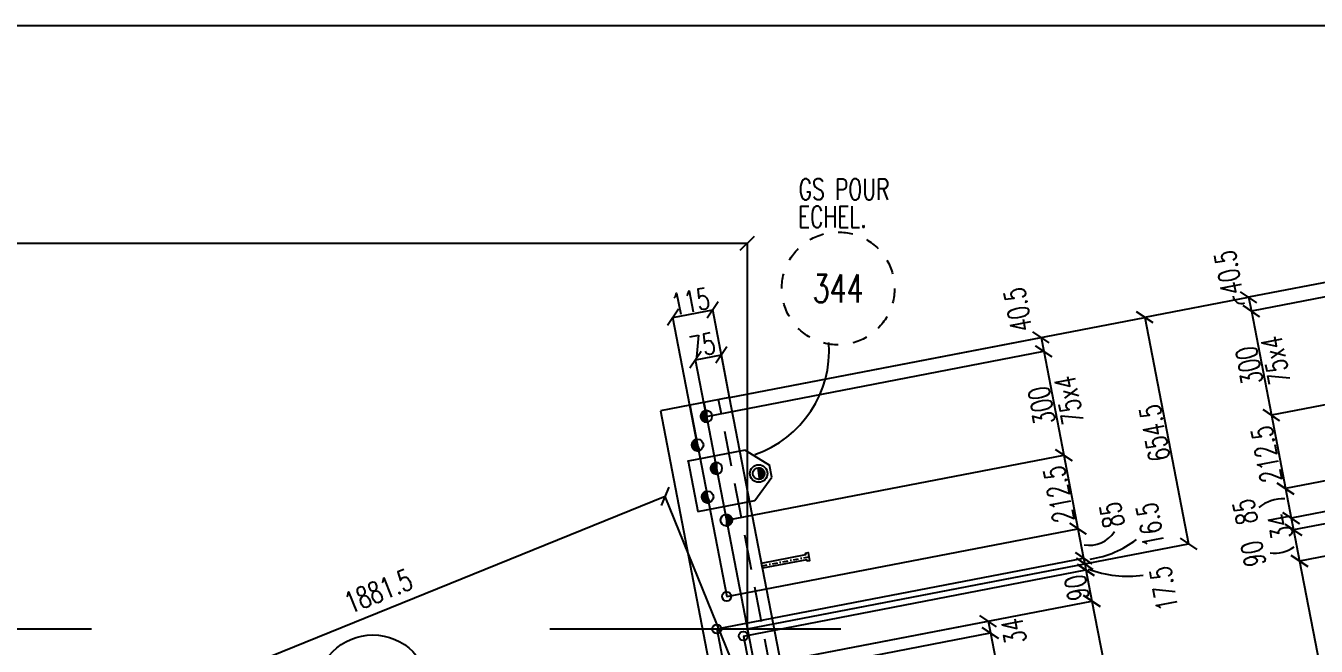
# Model space of a CAD drawing. Extents: x 650600 to 666820, y -4460 to 7020.
# Drawn here: x 656756 to 660417, y 5260 to 7020 of the extents above; entities that cross this region are included whole.
import ezdxf
from ezdxf.enums import TextEntityAlignment as Align

# ---------------------------------------------------------------- set-up
doc = ezdxf.new("R2010")
doc.units = 0
doc.header["$LTSCALE"] = 200
doc.header["$MEASUREMENT"] = 0
doc.linetypes.add('DASHDOT', pattern=[1, 0.5, -0.25, 0, -0.25])
doc.linetypes.add('DASHED', pattern=[0.75, 0.5, -0.25])
doc.layers.get('0').update_dxf_attribs({"linetype": 'CONTINUOUS'})
for name, color, linetype in [('ASSI', 6, 'CONTINUOUS'), ('BOLLINI_1', 7, 'CONTINUOUS'), ('Echelon', 1, 'CONTINUOUS'), ('FORI', 2, 'CONTINUOUS'), ('LINEA_ANG', 2, 'CONTINUOUS'), ('LINEE_PIASTRA', 2, 'CONTINUOUS'), ('LINEE_PIASTRE', 2, 'CONTINUOUS'), ('LS', 7, 'CONTINUOUS'), ('MZ', 6, 'DASHDOT'), ('PIASTRE', 5, 'CONTINUOUS'), ('QT_MPR', 7, 'CONTINUOUS'), ('QT_MSP', 7, 'CONTINUOUS'), ('TESTI_A_P', 7, 'CONTINUOUS'), ('TRAT-Y', 7, 'DASHED')]:
    doc.layers.add(name, color=color, linetype=linetype)
doc.styles.add('QUOTE', font='ROMANS8.SHX', dxfattribs={"width": 0.7})
doc.styles.add('RQL', font='ROMANS8.SHX', dxfattribs={"width": 0.7})
doc.styles.add('RS', font='ROMANS8.shx', dxfattribs={"width": 0.7})
doc.styles.get("Standard").update_dxf_attribs({"font": 'ROMANS8.SHX', "width": 0.7})
doc.dimstyles.new('TRATTO', dxfattribs={"dimscale": 0, "dimtxt": 60, "dimasz": 40, "dimexe": 0, "dimexo": 0, "dimgap": 5, "dimtad": 1, "dimrnd": 0.5, "dimdsep": 46, "dimtxsty": 'RS', "dimblk1": 'OBLIQUE', "dimblk2": 'OBLIQUE', "dimsah": 1, "dimcen": 0.09, "dimclrd": 2, "dimclre": 2, "dimclrt": 7, "dimadec": 0, "dimazin": 0, "dimtfac": 1, "dimtix": 1, "dimtmove": 2, "dimatfit": 3, "dimfxl": 1, "dimtolj": 1, "dimtzin": 0, "dimarcsym": 0})

# ---------------------------------------------------------------- blocks, each defined once
blk = doc.blocks.new('ASSE98')
blk.add_line((0, 0), (1, 0))
at = {"color": 7, "flags": 1}
for tag, p in [('LAV1', (3.07431, 6.82847)), ('LAV2', (3.07431, 6.49513)), ('LAV3', (3.07431, 6.1618)), ('LAV4', (3.07431, 5.82847)), ('LAV5', (3.07431, 5.49513)), ('LAV6', (3.07431, 5.1618)), ('LAV7', (3.07431, 4.82847)), ('LAV8', (3.07431, 4.49513)), ('LAV9', (3.07431, 4.1618)), ('LAV10', (3.07431, 3.82847))]:
    blk.add_attdef(tag, p, '', height=0.2, dxfattribs=at)
at = {"color": 7, "style": 'QUOTE', "width": 0.5, "flags": 1}
for tag, p in [('TI', (1.38308, 6.82731)), ('DI_S', (1.38308, 6.42178)), ('D_S', (1.38308, 6.02092)), ('E_S', (1.38308, 5.68065)), ('NFORI', (1.36454, 5.29792)), ('ALAR', (1.36349, 4.93246)), ('FAM', (1.3775, 4.54645)), ('ALA', (1.38308, 4.19257)), ('DISP2', (1.38308, 3.84971)), ('DISP1', (1.38308, 3.50686)), ('PINZAF', (1.38308, 3.164)), ('PINZAI', (1.38308, 2.82114)), ('TRP', (1.38308, 2.47829)), ('NP', (1.38308, 2.13543)), ('SV', (1.38308, 1.79257)), ('PESO', (1.38308, 1.44971)), ('QUA', (1.38308, 1.10686)), ('LUN', (1.38308, 0.764)), ('PROF', (1.38308, 0.42114)), ('POS', (1.38308, 0.07829))]:
    blk.add_attdef(tag, p, '', height=0.2, dxfattribs=at)
blk = doc.blocks.new('16')
blk.add_circle((0, 0), 1)
blk = doc.blocks.new('20')
at = {"color": 0}
for p, q in [((0, 0.98), (0.02, 1)), ((0, 0.94), (0.06, 1)), ((1, -0.01), (0, 0.99)), ((0, 0.89), (0.1, 0.99)), ((0, 0.85), (0.14, 0.99)), ((0, 0.8), (0.18, 0.98)), ((0, 0.76), (0.22, 0.98)), ((0, 0.71), (0.25, 0.97)), ((0, 0.67), (0.29, 0.96)), ((1, -0.05), (0, 0.95)), ((0, 0.62), (0.32, 0.95)), ((0, 0.58), (0.36, 0.93)), ((0, 0.53), (0.39, 0.92)), ((0, 0.49), (0.42, 0.91)), ((1, -0.09), (0, 0.9)), ((0, 0.44), (0.45, 0.89)), ((0, 0.4), (0.48, 0.88)), ((0.99, -0.13), (0, 0.86)), ((0, 0.35), (0.51, 0.86)), ((0, 0.31), (0.54, 0.84)), ((0, 0.26), (0.56, 0.83)), ((0.99, -0.17), (0, 0.81)), ((0, 0.22), (0.59, 0.81)), ((0, 0.17), (0.61, 0.79)), ((0.98, -0.21), (0, 0.77)), ((0, 0.13), (0.64, 0.77)), ((0, 0.08), (0.66, 0.75)), ((0, 0.04), (0.69, 0.73)), ((0.97, -0.25), (0, 0.72)), ((0, -0.01), (0.71, 0.7)), ((0.96, -0.28), (0, 0.68)), ((0, -0.05), (0.73, 0.68)), ((0, -0.1), (0.75, 0.66)), ((0.95, -0.32), (0, 0.63)), ((0, -0.14), (0.77, 0.63)), ((0, -0.19), (0.79, 0.61)), ((0.94, -0.35), (0, 0.59)), ((0, -0.23), (0.81, 0.58)), ((0, -0.28), (0.83, 0.56)), ((0.92, -0.38), (0, 0.54)), ((0, -0.32), (0.85, 0.53)), ((0.91, -0.41), (0, 0.5)), ((0, -0.36), (0.87, 0.5)), ((0, -0.41), (0.88, 0.47)), ((0.9, -0.44), (0, 0.45)), ((0, -0.45), (0.9, 0.44)), ((0.88, -0.47), (0, 0.41)), ((0, -0.5), (0.91, 0.41)), ((0, -0.54), (0.92, 0.38)), ((0.87, -0.5), (0, 0.36)), ((0, -0.59), (0.94, 0.35)), ((0.85, -0.53), (0, 0.32)), ((0, -0.63), (0.95, 0.31)), ((0, -0.68), (0.96, 0.28)), ((0.83, -0.56), (0, 0.27)), ((0, -0.72), (0.97, 0.25)), ((0.81, -0.58), (0, 0.23)), ((0, -0.77), (0.98, 0.21)), ((0.79, -0.61), (0, 0.18)), ((0, -0.81), (0.99, 0.17)), ((0.77, -0.63), (0, 0.14)), ((0, -0.86), (0.99, 0.13)), ((0.75, -0.66), (0, 0.09)), ((0, -0.9), (1, 0.09)), ((0.73, -0.68), (0, 0.05)), ((0, -0.95), (1, 0.05)), ((0.71, -0.7), (0, 0.01)), ((0, -0.99), (1, 0.01)), ((1, 0.04), (0.04, 1)), ((1, 0.09), (0.09, 1)), ((0.99, 0.14), (0.14, 0.99)), ((0.98, 0.19), (0.19, 0.98)), ((0.97, 0.25), (0.25, 0.97)), ((0.95, 0.31), (0.31, 0.95)), ((0.92, 0.38), (0.38, 0.92)), ((0.88, 0.47), (0.47, 0.88)), ((0.81, 0.59), (0.59, 0.81)), ((0.69, -0.73), (0, -0.04)), ((0.66, -0.75), (0, -0.08)), ((0.64, -0.77), (0, -0.13)), ((0.61, -0.79), (0, -0.17)), ((0.59, -0.81), (0, -0.22)), ((0.56, -0.83), (0, -0.26)), ((0.54, -0.84), (0, -0.31)), ((0.51, -0.86), (0, -0.35)), ((0.48, -0.88), (0, -0.4)), ((0.45, -0.89), (0, -0.44)), ((0.42, -0.91), (0, -0.49)), ((0.39, -0.92), (0, -0.53)), ((0.36, -0.93), (0, -0.58)), ((0.32, -0.95), (0, -0.62)), ((0.29, -0.96), (0, -0.67)), ((0.25, -0.97), (0, -0.71)), ((0.22, -0.98), (0, -0.76)), ((0.18, -0.98), (0, -0.8)), ((0.14, -0.99), (0, -0.85)), ((0.1, -0.99), (0, -0.89)), ((0.04, -1), (1, -0.04)), ((0.09, -1), (1, -0.09)), ((0.14, -0.99), (0.99, -0.14)), ((0.19, -0.98), (0.98, -0.19)), ((0.25, -0.97), (0.97, -0.25)), ((0.31, -0.95), (0.95, -0.31)), ((0.38, -0.92), (0.92, -0.38)), ((0.47, -0.88), (0.88, -0.47)), ((0.59, -0.81), (0.81, -0.59))]:
    blk.add_line(p, q, dxfattribs=at)
blk.add_line((0, 1), (0, -1))
blk.add_circle((0, 0), 1)
blk = doc.blocks.new('_OBLIQUE')
at = {"color": 0, "linetype": 'ByBlock'}
blk.add_line((-0.5, -0.5), (0.5, 0.5), dxfattribs=at)
blk = doc.blocks.new('*D18')
at = {"layer": 'LS', "color": 2, "lineweight": -2, "transparency": 16777216}
for p, q in [((653661.7, 5308.5), (653661.7, 6403)), ((653661.7, 6403), (658803.2, 6403)), ((658803.2, 5308.5), (658803.2, 6403))]:
    blk.add_line(p, q, dxfattribs=at)
at = {"layer": 'LS', "color": 2, "lineweight": -2, "transparency": 16777216, "xscale": 40, "yscale": 40, "zscale": 40, "rotation": 180}
blk.add_blockref('_OBLIQUE', (653661.7, 6403), dxfattribs=at)
at = {"layer": 'LS', "color": 2, "lineweight": -2, "transparency": 16777216, "xscale": 40, "yscale": 40, "zscale": 40}
blk.add_blockref('_OBLIQUE', (658803.2, 6403), dxfattribs=at)
at = {"layer": 'LS', "color": 7, "transparency": 16777216, "insert": (656232.4, 6440.9), "char_height": 60, "attachment_point": 5, "style": 'RS'}
blk.add_mtext('\\A1;5141.5 SUR TRUSQ. 75', dxfattribs=at)
blk = doc.blocks.new('A$C6E393FD9')
at = {"layer": 'Echelon', "color": 3}
blk.add_lwpolyline([(2.5, 0), (0, 19.8), (168.6, 41.4), (167.9, 47.2), (177.8, 48.5), (181.8, 17.1), (171.9, 15.8), (171.2, 21.6), (2.5, 0)], close=True, dxfattribs=at)
at = {"layer": 'MZ', "ltscale": 0.2}
blk.add_line((1.3, 9.9), (179.8, 32.8), dxfattribs=at)
blk = doc.blocks.new('*D29')
at = {"layer": 'QT_MPR', "color": 2, "lineweight": -2, "transparency": 16777216}
for p, q in [((658570.3, 5684.5), (656826.6, 4978.1)), ((658769.6, 5192.5), (658570.3, 5684.5)), ((657025.8, 4486.1), (656826.6, 4978.1))]:
    blk.add_line(p, q, dxfattribs=at)
at = {"layer": 'QT_MPR', "color": 2, "lineweight": -2, "transparency": 16777216, "xscale": 40, "yscale": 40, "zscale": 40}
for p, rotation in [((658570.3, 5684.5), 22.05276340937725), ((656826.6, 4978.1), 202.0527634093773)]:
    blk.add_blockref('_OBLIQUE', p, dxfattribs=dict(at, rotation=rotation))
at = {"layer": 'QT_MPR', "color": 7, "transparency": 16777216, "insert": (657755.8, 5415.3), "char_height": 60, "attachment_point": 5, "rotation": 22.0528, "style": 'RS'}
blk.add_mtext('\\A1;1881.5', dxfattribs=at)
blk = doc.blocks.new('*D36')
at = {"layer": 'LS', "color": 2, "lineweight": -2, "transparency": 16777216}
for p, q in [((658655.9, 6072.3), (658729.5, 6086.5)), ((658752.9, 5965.3), (658729.5, 6086.5)), ((658686.9, 5911.6), (658655.9, 6072.3))]:
    blk.add_line(p, q, dxfattribs=at)
at = {"layer": 'LS', "color": 2, "lineweight": -2, "transparency": 16777216, "xscale": 40, "yscale": 40, "zscale": 40}
for p, rotation in [((658655.9, 6072.3), 190.915432614), ((658729.5, 6086.5), 10.91543261400001)]:
    blk.add_blockref('_OBLIQUE', p, dxfattribs=dict(at, rotation=rotation))
at = {"layer": 'LS', "color": 7, "transparency": 16777216, "insert": (658675.7, 6113.8), "char_height": 60, "attachment_point": 5, "rotation": 10.9154, "style": 'RS'}
blk.add_mtext('\\A1;75', dxfattribs=at)
blk = doc.blocks.new('*D37')
at = {"layer": 'LS', "color": 2, "lineweight": -2, "transparency": 16777216}
for p, q in [((658592, 6192.5), (658704.9, 6214.3)), ((658661.8, 5830.4), (658592, 6192.5)), ((658752.9, 5965.3), (658704.9, 6214.3))]:
    blk.add_line(p, q, dxfattribs=at)
at = {"layer": 'LS', "color": 2, "lineweight": -2, "transparency": 16777216, "xscale": 40, "yscale": 40, "zscale": 40}
for p, rotation in [((658704.9, 6214.3), 10.91543261400001), ((658592, 6192.5), 190.915432614)]:
    blk.add_blockref('_OBLIQUE', p, dxfattribs=dict(at, rotation=rotation))
at = {"layer": 'LS', "color": 7, "transparency": 16777216, "insert": (658641.8, 6237.8), "char_height": 60, "attachment_point": 5, "rotation": 10.9154, "style": 'RS'}
blk.add_mtext('\\A1;115', dxfattribs=at)
blk = doc.blocks.new('P20')
at = {"color": 0}
for p, q in [((0, 0.98), (0.02, 1)), ((0, 0.94), (0.06, 1)), ((1, -0.01), (0, 0.99)), ((0, 0.89), (0.1, 0.99)), ((0, 0.85), (0.14, 0.99)), ((0, 0.8), (0.18, 0.98)), ((0, 0.76), (0.22, 0.98)), ((0, 0.71), (0.25, 0.97)), ((0, 0.67), (0.29, 0.96)), ((1, -0.05), (0, 0.95)), ((0, 0.62), (0.32, 0.95)), ((0, 0.58), (0.36, 0.93)), ((0, 0.53), (0.39, 0.92)), ((0, 0.49), (0.42, 0.91)), ((1, -0.09), (0, 0.9)), ((0, 0.44), (0.45, 0.89)), ((0, 0.4), (0.48, 0.88)), ((0.99, -0.13), (0, 0.86)), ((0, 0.35), (0.51, 0.86)), ((0, 0.31), (0.54, 0.84)), ((0, 0.26), (0.56, 0.83)), ((0.99, -0.17), (0, 0.81)), ((0, 0.22), (0.59, 0.81)), ((0, 0.17), (0.61, 0.79)), ((0.98, -0.21), (0, 0.77)), ((0, 0.13), (0.64, 0.77)), ((0, 0.08), (0.66, 0.75)), ((0, 0.04), (0.69, 0.73)), ((0.97, -0.25), (0, 0.72)), ((0, -0.01), (0.71, 0.7)), ((0.96, -0.28), (0, 0.68)), ((0, -0.05), (0.73, 0.68)), ((0, -0.1), (0.75, 0.66)), ((0.95, -0.32), (0, 0.63)), ((0, -0.14), (0.77, 0.63)), ((0, -0.19), (0.79, 0.61)), ((0.94, -0.35), (0, 0.59)), ((0, -0.23), (0.81, 0.58)), ((0, -0.28), (0.83, 0.56)), ((0.92, -0.38), (0, 0.54)), ((0, -0.32), (0.85, 0.53)), ((0.91, -0.41), (0, 0.5)), ((0, -0.36), (0.87, 0.5)), ((0, -0.41), (0.88, 0.47)), ((0.9, -0.44), (0, 0.45)), ((0, -0.45), (0.9, 0.44)), ((0.88, -0.47), (0, 0.41)), ((0, -0.5), (0.91, 0.41)), ((0, -0.54), (0.92, 0.38)), ((0.87, -0.5), (0, 0.36)), ((0, -0.59), (0.94, 0.35)), ((0.85, -0.53), (0, 0.32)), ((0, -0.63), (0.95, 0.31)), ((0, -0.68), (0.96, 0.28)), ((0.83, -0.56), (0, 0.27)), ((0, -0.72), (0.97, 0.25)), ((0.81, -0.58), (0, 0.23)), ((0, -0.77), (0.98, 0.21)), ((0.79, -0.61), (0, 0.18)), ((0, -0.81), (0.99, 0.17)), ((0.77, -0.63), (0, 0.14)), ((0, -0.86), (0.99, 0.13)), ((0.75, -0.66), (0, 0.09)), ((0, -0.9), (1, 0.09)), ((0.73, -0.68), (0, 0.05)), ((0, -0.95), (1, 0.05)), ((0.71, -0.7), (0, 0.01)), ((0, -0.99), (1, 0.01)), ((1, 0.04), (0.04, 1)), ((1, 0.09), (0.09, 1)), ((0.99, 0.14), (0.14, 0.99)), ((0.98, 0.19), (0.19, 0.98)), ((0.97, 0.25), (0.25, 0.97)), ((0.95, 0.31), (0.31, 0.95)), ((0.92, 0.38), (0.38, 0.92)), ((0.88, 0.47), (0.47, 0.88)), ((0.81, 0.59), (0.59, 0.81)), ((0.69, -0.73), (0, -0.04)), ((0.66, -0.75), (0, -0.08)), ((0.64, -0.77), (0, -0.13)), ((0.61, -0.79), (0, -0.17)), ((0.59, -0.81), (0, -0.22)), ((0.56, -0.83), (0, -0.26)), ((0.54, -0.84), (0, -0.31)), ((0.51, -0.86), (0, -0.35)), ((0.48, -0.88), (0, -0.4)), ((0.45, -0.89), (0, -0.44)), ((0.42, -0.91), (0, -0.49)), ((0.39, -0.92), (0, -0.53)), ((0.36, -0.93), (0, -0.58)), ((0.32, -0.95), (0, -0.62)), ((0.29, -0.96), (0, -0.67)), ((0.25, -0.97), (0, -0.71)), ((0.22, -0.98), (0, -0.76)), ((0.18, -0.98), (0, -0.8)), ((0.14, -0.99), (0, -0.85)), ((0.1, -0.99), (0, -0.89)), ((0.04, -1), (1, -0.04)), ((0.09, -1), (1, -0.09)), ((0.14, -0.99), (0.99, -0.14)), ((0.19, -0.98), (0.98, -0.19)), ((0.25, -0.97), (0.97, -0.25)), ((0.31, -0.95), (0.95, -0.31)), ((0.38, -0.92), (0.92, -0.38)), ((0.47, -0.88), (0.88, -0.47)), ((0.59, -0.81), (0.81, -0.59))]:
    blk.add_line(p, q, dxfattribs=at)
for radius in [1.5, 1]:
    blk.add_circle((0, 0), radius)
blk = doc.blocks.new('MRKR_98')
blk.add_point((0, 0))
at = {"color": 7, "style": 'QUOTE', "width": 0.5, "flags": 1}
for tag, p in [('NFORI', (3.72, 5.3)), ('TI', (3.73, 6.83)), ('DI_S', (3.73, 6.42)), ('D_S', (3.73, 6.02)), ('E_S', (3.73, 5.68)), ('AUX2', (3.71, 4.93)), ('AUX1', (3.73, 4.19)), ('FAM', (3.73, 4.55)), ('COMMESSA', (3.73, 3.85)), ('MD', (3.73, 3.51)), ('MP', (3.73, 3.16)), ('LARGHEZZA', (3.73, 2.82)), ('SPESSORE', (3.73, 2.48)), ('NP', (3.73, 2.14)), ('SV', (3.73, 1.79)), ('PESO', (3.73, 1.45)), ('QUA', (3.73, 1.11)), ('LUN', (3.73, 0.76)), ('PROF', (3.73, 0.42)), ('POS', (3.73, 0.08))]:
    blk.add_attdef(tag, p, '', height=0.2, dxfattribs=at)
at = {"color": 7, "flags": 1}
for tag, p in [('LAV1', (5.26, 6.88)), ('LAV2', (5.26, 6.55)), ('LAV3', (5.26, 6.21)), ('LAV4', (5.26, 5.88)), ('LAV5', (5.26, 5.55)), ('LAV6', (5.26, 5.21)), ('LAV7', (5.26, 4.88)), ('LAV8', (5.26, 4.55)), ('LAV9', (5.26, 4.21)), ('LAV10', (5.26, 3.88))]:
    blk.add_attdef(tag, p, '', height=0.2, dxfattribs=at)
blk = doc.blocks.new('*D46')
at = {"layer": 'QT_MPR', "color": 2, "lineweight": -2, "transparency": 16777216}
for p, q in [((658752.9, 5965.4), (659931.2, 6192.6)), ((659931.2, 6192.6), (660055.1, 5549.9)), ((658803.2, 5308.5), (660055.1, 5549.9))]:
    blk.add_line(p, q, dxfattribs=at)
at = {"layer": 'QT_MPR', "color": 2, "lineweight": -2, "transparency": 16777216, "xscale": 40, "yscale": 40, "zscale": 40}
for p, rotation in [((659931.2, 6192.6), 100.9154326102433), ((660055.1, 5549.9), 280.9154326102433)]:
    blk.add_blockref('_OBLIQUE', p, dxfattribs=dict(at, rotation=rotation))
at = {"layer": 'QT_MPR', "color": 7, "transparency": 16777216, "insert": (659958.8, 5864.6), "char_height": 60, "attachment_point": 5, "rotation": 100.9154, "style": 'RS'}
blk.add_mtext('\\A1;654.5', dxfattribs=at)
blk = doc.blocks.new('*D48')
at = {"layer": 'QT_MPR', "color": 2, "lineweight": -2, "transparency": 16777216}
for p, q in [((658752.9, 5965.4), (659636.6, 6135.8)), ((659636.6, 6135.8), (659644.2, 6096.3)), ((658686.9, 5911.6), (659644.2, 6096.3))]:
    blk.add_line(p, q, dxfattribs=at)
at = {"layer": 'QT_MPR', "color": 2, "lineweight": -2, "transparency": 16777216, "xscale": 40, "yscale": 40, "zscale": 40}
for p, rotation in [((659636.6, 6135.8), 100.9154326102433), ((659644.2, 6096.3), 280.9154326102433)]:
    blk.add_blockref('_OBLIQUE', p, dxfattribs=dict(at, rotation=rotation))
at = {"layer": 'QT_MPR', "color": 7, "transparency": 16777216, "insert": (659570.8, 6214.2), "char_height": 60, "attachment_point": 5, "rotation": 100.9154, "style": 'RS'}
blk.add_mtext('\\A1;40.5', dxfattribs=at)
blk = doc.blocks.new('*D49')
at = {"layer": 'QT_MPR', "color": 2, "lineweight": -2, "transparency": 16777216}
for p, q in [((658686.9, 5911.6), (659644.2, 6096.3)), ((659644.2, 6096.3), (659701.1, 5801.7)), ((658743.7, 5617.1), (659701.1, 5801.7))]:
    blk.add_line(p, q, dxfattribs=at)
at = {"layer": 'QT_MPR', "color": 2, "lineweight": -2, "transparency": 16777216, "xscale": 40, "yscale": 40, "zscale": 40}
for p, rotation in [((659644.2, 6096.3), 100.9154326102433), ((659701.1, 5801.7), 280.9154326102433)]:
    blk.add_blockref('_OBLIQUE', p, dxfattribs=dict(at, rotation=rotation))
at = {"layer": 'QT_MPR', "color": 7, "transparency": 16777216, "insert": (659715.5, 5957.3), "char_height": 60, "attachment_point": 5, "rotation": 100.9154, "style": 'RS'}
blk.add_mtext('\\A1;75x4', dxfattribs=at)
blk = doc.blocks.new('*D50')
at = {"layer": 'QT_MPR', "color": 2, "lineweight": -2, "transparency": 16777216}
for p, q in [((658686.9, 5911.6), (659644.2, 6096.3)), ((659644.2, 6096.3), (659701.1, 5801.7)), ((658743.7, 5617.1), (659701.1, 5801.7))]:
    blk.add_line(p, q, dxfattribs=at)
at = {"layer": 'QT_MPR', "color": 2, "lineweight": -2, "transparency": 16777216, "xscale": 40, "yscale": 40, "zscale": 40}
for p, rotation in [((659644.2, 6096.3), 100.9154326102433), ((659701.1, 5801.7), 280.9154326102433)]:
    blk.add_blockref('_OBLIQUE', p, dxfattribs=dict(at, rotation=rotation))
at = {"layer": 'QT_MPR', "color": 7, "transparency": 16777216, "insert": (659638.3, 5942.3), "char_height": 60, "attachment_point": 5, "rotation": 100.9154, "style": 'RS'}
blk.add_mtext('\\A1;300', dxfattribs=at)
blk = doc.blocks.new('*D51')
at = {"layer": 'QT_MPR', "color": 2, "lineweight": -2, "transparency": 16777216}
for p, q in [((658743.7, 5617.1), (659701.1, 5801.7)), ((659701.1, 5801.7), (659741.3, 5592.9)), ((658744.7, 5400.7), (659741.3, 5592.9))]:
    blk.add_line(p, q, dxfattribs=at)
at = {"layer": 'QT_MPR', "color": 2, "lineweight": -2, "transparency": 16777216, "xscale": 40, "yscale": 40, "zscale": 40}
for p, rotation in [((659701.1, 5801.7), 100.9154326102433), ((659741.3, 5592.9), 280.9154326102433)]:
    blk.add_blockref('_OBLIQUE', p, dxfattribs=dict(at, rotation=rotation))
at = {"layer": 'QT_MPR', "color": 7, "transparency": 16777216, "insert": (659686.8, 5690.7), "char_height": 60, "attachment_point": 5, "rotation": 100.9154, "style": 'RS'}
blk.add_mtext('\\A1;212.5', dxfattribs=at)
blk = doc.blocks.new('*D52')
at = {"layer": 'QT_MPR', "color": 2, "lineweight": -2, "transparency": 16777216}
for p, q in [((658744.7, 5400.7), (659741.3, 5592.9)), ((659741.3, 5592.9), (659757.5, 5509.2)), ((658716.6, 5308.5), (659757.5, 5509.2))]:
    blk.add_line(p, q, dxfattribs=at)
at = {"layer": 'QT_MPR', "color": 2, "lineweight": -2, "transparency": 16777216, "xscale": 40, "yscale": 40, "zscale": 40}
for p, rotation in [((659741.3, 5592.9), 100.9154326102433), ((659757.5, 5509.2), 280.9154326102433)]:
    blk.add_blockref('_OBLIQUE', p, dxfattribs=dict(at, rotation=rotation))
at = {"layer": 'QT_MPR', "color": 7, "transparency": 16777216, "insert": (659837.7, 5632.2), "char_height": 60, "attachment_point": 5, "rotation": 100.9154, "style": 'RS'}
blk.add_mtext('\\A1;85', dxfattribs=at)
blk = doc.blocks.new('*D53')
at = {"layer": 'QT_MPR', "color": 2, "lineweight": -2, "transparency": 16777216}
for p, q in [((658716.6, 5308.5), (659757.5, 5509.2)), ((658803.2, 5308.5), (659760.6, 5493.1)), ((659757.5, 5509.2), (659760.6, 5493.1))]:
    blk.add_line(p, q, dxfattribs=at)
at = {"layer": 'QT_MPR', "color": 2, "lineweight": -2, "transparency": 16777216, "xscale": 40, "yscale": 40, "zscale": 40}
for p, rotation in [((659757.5, 5509.2), 100.9154326102433), ((659760.6, 5493.1), 280.9154326102433)]:
    blk.add_blockref('_OBLIQUE', p, dxfattribs=dict(at, rotation=rotation))
at = {"layer": 'QT_MPR', "color": 7, "transparency": 16777216, "insert": (659946.3, 5603.9), "char_height": 60, "attachment_point": 5, "rotation": 100.9154, "style": 'RS'}
blk.add_mtext('\\A1;16.5', dxfattribs=at)
blk = doc.blocks.new('*D54')
at = {"layer": 'QT_MPR', "color": 2, "lineweight": -2, "transparency": 16777216}
for p, q in [((658803.2, 5308.5), (659760.6, 5493.1)), ((659760.6, 5493.1), (659763.9, 5475.9)), ((658791.8, 5288.5), (659763.9, 5475.9))]:
    blk.add_line(p, q, dxfattribs=at)
at = {"layer": 'QT_MPR', "color": 2, "lineweight": -2, "transparency": 16777216, "xscale": 40, "yscale": 40, "zscale": 40}
for p, rotation in [((659760.6, 5493.1), 100.9154326102433), ((659763.9, 5475.9), 280.9154326102433)]:
    blk.add_blockref('_OBLIQUE', p, dxfattribs=dict(at, rotation=rotation))
at = {"layer": 'QT_MPR', "color": 7, "transparency": 16777216, "insert": (659984.8, 5423.4), "char_height": 60, "attachment_point": 5, "rotation": 100.9154, "style": 'RS'}
blk.add_mtext('\\A1;17.5', dxfattribs=at)
blk = doc.blocks.new('*D55')
at = {"layer": 'QT_MPR', "color": 2, "lineweight": -2, "transparency": 16777216}
for p, q in [((658791.8, 5288.5), (659763.9, 5475.9)), ((659763.9, 5475.9), (659780.9, 5387.6)), ((658769.6, 5192.5), (659780.9, 5387.6))]:
    blk.add_line(p, q, dxfattribs=at)
at = {"layer": 'QT_MPR', "color": 2, "lineweight": -2, "transparency": 16777216, "xscale": 40, "yscale": 40, "zscale": 40}
for p, rotation in [((659763.9, 5475.9), 100.9154326102433), ((659780.9, 5387.6), 280.9154326102433)]:
    blk.add_blockref('_OBLIQUE', p, dxfattribs=dict(at, rotation=rotation))
at = {"layer": 'QT_MPR', "color": 7, "transparency": 16777216, "insert": (659738, 5425.1), "char_height": 60, "attachment_point": 5, "rotation": 100.9154, "style": 'RS'}
blk.add_mtext('\\A1;90', dxfattribs=at)
blk = doc.blocks.new('*D56')
at = {"layer": 'QT_MPR', "color": 2, "lineweight": -2, "transparency": 16777216}
for p, q in [((658769.6, 5192.5), (659780.9, 5387.6)), ((659780.9, 5387.6), (660040.1, 4043.5)), ((659028.7, 3848.5), (660040.1, 4043.5))]:
    blk.add_line(p, q, dxfattribs=at)
at = {"layer": 'QT_MPR', "color": 2, "lineweight": -2, "transparency": 16777216, "xscale": 40, "yscale": 40, "zscale": 40}
for p, rotation in [((659780.9, 5387.6), 100.9154326102433), ((660040.1, 4043.5), 280.9154326102433)]:
    blk.add_blockref('_OBLIQUE', p, dxfattribs=dict(at, rotation=rotation))
at = {"layer": 'QT_MPR', "color": 7, "transparency": 16777216, "insert": (659876.1, 4708.9), "char_height": 60, "attachment_point": 5, "rotation": 100.9154, "style": 'RS'}
blk.add_mtext('\\A1;1368.5', dxfattribs=at)
blk = doc.blocks.new('*D65')
at = {"layer": 'QT_MSP', "color": 2, "lineweight": -2, "transparency": 16777216}
for p, q in [((658769.6, 5192.5), (659486.3, 5330.8)), ((659486.3, 5330.8), (659492.8, 5297.1)), ((658854.6, 5174), (659492.8, 5297.1))]:
    blk.add_line(p, q, dxfattribs=at)
at = {"layer": 'QT_MSP', "color": 2, "lineweight": -2, "transparency": 16777216, "xscale": 40, "yscale": 40, "zscale": 40}
for p, rotation in [((659486.3, 5330.8), 100.9154326102433), ((659492.8, 5297.1), 280.9154326102433)]:
    blk.add_blockref('_OBLIQUE', p, dxfattribs=dict(at, rotation=rotation))
at = {"layer": 'QT_MSP', "color": 7, "transparency": 16777216, "insert": (659559.5, 5302.5), "char_height": 60, "attachment_point": 5, "rotation": 100.9154, "style": 'RS'}
blk.add_mtext('\\A1;34', dxfattribs=at)
blk = doc.blocks.new('*D66')
at = {"layer": 'QT_MSP', "color": 2, "lineweight": -2, "transparency": 16777216}
for p, q in [((658854.6, 5174), (659492.8, 5297.1)), ((659492.8, 5297.1), (659606.4, 4708)), ((658943.6, 4580.2), (659606.4, 4708))]:
    blk.add_line(p, q, dxfattribs=at)
at = {"layer": 'QT_MSP', "color": 2, "lineweight": -2, "transparency": 16777216, "xscale": 40, "yscale": 40, "zscale": 40}
for p, rotation in [((659492.8, 5297.1), 100.9154326102433), ((659606.4, 4708), 280.9154326102433)]:
    blk.add_blockref('_OBLIQUE', p, dxfattribs=dict(at, rotation=rotation))
at = {"layer": 'QT_MSP', "color": 7, "transparency": 16777216, "insert": (659515.3, 4995.9), "char_height": 60, "attachment_point": 5, "rotation": 100.9154, "style": 'RS'}
blk.add_mtext('\\A1;600', dxfattribs=at)
blk = doc.blocks.new('*D78')
at = {"layer": 'QT_MPR', "color": 2, "lineweight": -2, "transparency": 16777216}
for p, q in [((661109.5, 6419.9), (660225.8, 6249.4)), ((661190.8, 6394.5), (660233.4, 6209.9)), ((660225.8, 6249.4), (660233.4, 6209.9))]:
    blk.add_line(p, q, dxfattribs=at)
at = {"layer": 'QT_MPR', "color": 2, "lineweight": -2, "transparency": 16777216, "xscale": 40, "yscale": 40, "zscale": 40}
for p, rotation in [((660225.8, 6249.4), 100.9154326102502), ((660233.4, 6209.9), 280.9154326102502)]:
    blk.add_blockref('_OBLIQUE', p, dxfattribs=dict(at, rotation=rotation))
at = {"layer": 'QT_MPR', "color": 7, "transparency": 16777216, "insert": (660168.3, 6319.8), "char_height": 60, "attachment_point": 5, "rotation": 100.9154, "style": 'RS'}
blk.add_mtext('\\A1;40.5', dxfattribs=at)
blk = doc.blocks.new('*D79')
at = {"layer": 'QT_MPR', "color": 2, "lineweight": -2, "transparency": 16777216}
for p, q in [((661190.8, 6394.5), (660233.4, 6209.9)), ((660233.4, 6209.9), (660290.2, 5915.3)), ((661247.6, 6099.9), (660290.2, 5915.3))]:
    blk.add_line(p, q, dxfattribs=at)
at = {"layer": 'QT_MPR', "color": 2, "lineweight": -2, "transparency": 16777216, "xscale": 40, "yscale": 40, "zscale": 40}
for p, rotation in [((660233.4, 6209.9), 100.9154326102502), ((660290.2, 5915.3), 280.9154326102502)]:
    blk.add_blockref('_OBLIQUE', p, dxfattribs=dict(at, rotation=rotation))
at = {"layer": 'QT_MPR', "color": 7, "transparency": 16777216, "insert": (660302.3, 6070.5), "char_height": 60, "attachment_point": 5, "rotation": 100.9154, "style": 'RS'}
blk.add_mtext('\\A1;75x4', dxfattribs=at)
blk = doc.blocks.new('*D80')
at = {"layer": 'QT_MPR', "color": 2, "lineweight": -2, "transparency": 16777216}
for p, q in [((661190.8, 6394.5), (660233.4, 6209.9)), ((660233.4, 6209.9), (660290.2, 5915.3)), ((661247.6, 6099.9), (660290.2, 5915.3))]:
    blk.add_line(p, q, dxfattribs=at)
at = {"layer": 'QT_MPR', "color": 2, "lineweight": -2, "transparency": 16777216, "xscale": 40, "yscale": 40, "zscale": 40}
for p, rotation in [((660233.4, 6209.9), 100.9154326102502), ((660290.2, 5915.3), 280.9154326102502)]:
    blk.add_blockref('_OBLIQUE', p, dxfattribs=dict(at, rotation=rotation))
at = {"layer": 'QT_MPR', "color": 7, "transparency": 16777216, "insert": (660227.4, 6056), "char_height": 60, "attachment_point": 5, "rotation": 100.9154, "style": 'RS'}
blk.add_mtext('\\A1;300', dxfattribs=at)
blk = doc.blocks.new('*D81')
at = {"layer": 'QT_MPR', "color": 2, "lineweight": -2, "transparency": 16777216}
for p, q in [((661247.6, 6099.9), (660290.2, 5915.3)), ((660290.2, 5915.3), (660330.5, 5706.6)), ((661327.1, 5898.8), (660330.5, 5706.6))]:
    blk.add_line(p, q, dxfattribs=at)
at = {"layer": 'QT_MPR', "color": 2, "lineweight": -2, "transparency": 16777216, "xscale": 40, "yscale": 40, "zscale": 40}
for p, rotation in [((660290.2, 5915.3), 100.9154326102502), ((660330.5, 5706.6), 280.9154326102502)]:
    blk.add_blockref('_OBLIQUE', p, dxfattribs=dict(at, rotation=rotation))
at = {"layer": 'QT_MPR', "color": 7, "transparency": 16777216, "insert": (660276, 5804.3), "char_height": 60, "attachment_point": 5, "rotation": 100.9154, "style": 'RS'}
blk.add_mtext('\\A1;212.5', dxfattribs=at)
blk = doc.blocks.new('*D82')
at = {"layer": 'QT_MPR', "color": 2, "lineweight": -2, "transparency": 16777216}
for p, q in [((661327.1, 5898.8), (660330.5, 5706.6)), ((661387.4, 5823.5), (660346.6, 5622.8)), ((660330.5, 5706.6), (660346.6, 5622.8))]:
    blk.add_line(p, q, dxfattribs=at)
at = {"layer": 'QT_MPR', "color": 2, "lineweight": -2, "transparency": 16777216, "xscale": 40, "yscale": 40, "zscale": 40}
for p, rotation in [((660330.5, 5706.6), 100.9154326102502), ((660346.6, 5622.8), 280.9154326102502)]:
    blk.add_blockref('_OBLIQUE', p, dxfattribs=dict(at, rotation=rotation))
at = {"layer": 'QT_MPR', "color": 7, "transparency": 16777216, "insert": (660215.8, 5641), "char_height": 60, "attachment_point": 5, "rotation": 100.9154, "style": 'RS'}
blk.add_mtext('\\A1;85', dxfattribs=at)
blk = doc.blocks.new('*D83')
at = {"layer": 'QT_MPR', "color": 2, "lineweight": -2, "transparency": 16777216}
for p, q in [((661387.4, 5823.5), (660346.6, 5622.8)), ((661325.1, 5777), (660353, 5589.6)), ((660346.6, 5622.8), (660353, 5589.6))]:
    blk.add_line(p, q, dxfattribs=at)
at = {"layer": 'QT_MPR', "color": 2, "lineweight": -2, "transparency": 16777216, "xscale": 40, "yscale": 40, "zscale": 40}
for p, rotation in [((660346.6, 5622.8), 100.9154326102502), ((660353, 5589.6), 280.9154326102502)]:
    blk.add_blockref('_OBLIQUE', p, dxfattribs=dict(at, rotation=rotation))
at = {"layer": 'QT_MPR', "color": 7, "transparency": 16777216, "insert": (660315.4, 5599.6), "char_height": 60, "attachment_point": 5, "rotation": 100.9154, "style": 'RS'}
blk.add_mtext('\\A1;34', dxfattribs=at)
blk = doc.blocks.new('*D84')
at = {"layer": 'QT_MPR', "color": 2, "lineweight": -2, "transparency": 16777216}
for p, q in [((661325.1, 5777), (660353, 5589.6)), ((661381.4, 5696.2), (660370.1, 5501.2)), ((660353, 5589.6), (660370.1, 5501.2))]:
    blk.add_line(p, q, dxfattribs=at)
at = {"layer": 'QT_MPR', "color": 2, "lineweight": -2, "transparency": 16777216, "xscale": 40, "yscale": 40, "zscale": 40}
for p, rotation in [((660353, 5589.6), 100.9154326102502), ((660370.1, 5501.2), 280.9154326102502)]:
    blk.add_blockref('_OBLIQUE', p, dxfattribs=dict(at, rotation=rotation))
at = {"layer": 'QT_MPR', "color": 7, "transparency": 16777216, "insert": (660238.8, 5521.7), "char_height": 60, "attachment_point": 5, "rotation": 100.9154, "style": 'RS'}
blk.add_mtext('\\A1;90', dxfattribs=at)
blk = doc.blocks.new('*D85')
at = {"layer": 'QT_MPR', "color": 2, "lineweight": -2, "transparency": 16777216}
for p, q in [((661381.4, 5696.2), (660370.1, 5501.2)), ((660370.1, 5501.2), (660629.3, 4157.2)), ((661640.6, 4352.2), (660629.3, 4157.2))]:
    blk.add_line(p, q, dxfattribs=at)
at = {"layer": 'QT_MPR', "color": 2, "lineweight": -2, "transparency": 16777216, "xscale": 40, "yscale": 40, "zscale": 40}
for p, rotation in [((660370.1, 5501.2), 100.9154326102502), ((660629.3, 4157.2), 280.9154326102502)]:
    blk.add_blockref('_OBLIQUE', p, dxfattribs=dict(at, rotation=rotation))
at = {"layer": 'QT_MPR', "color": 7, "transparency": 16777216, "insert": (660465.3, 4822.5), "char_height": 60, "attachment_point": 5, "rotation": 100.9154, "style": 'RS'}
blk.add_mtext('\\A1;1368.5', dxfattribs=at)
blk = doc.blocks.new('xxx')
blk.add_circle((0, 0), 8)
at = {"color": 3, "style": 'RQL', "width": 0.7}
blk.add_attdef('POS', text='', height=4, dxfattribs=at).set_placement((0, 0), align=Align.MIDDLE)
at = {"color": 3, "style": 'RQL', "width": 0.7, "flags": 1}
blk.add_attdef('POS1', (-0.39, -5.42), '', height=2, dxfattribs=at)
at = {"style": 'RQL', "width": 0.7, "flags": 1}
blk.add_attdef('TIPO', (-0.39, -8.66), '', height=2, dxfattribs=at)
blk = doc.blocks.new('zzz')
at = {"linetype": 'Continuous'}
for start, end in [(90, 105), (60, 75), (120, 135), (30, 45), (150, 165), (0, 15), (180, 195), (330, 345), (210, 225), (240, 255), (300, 315), (270, 285)]:
    blk.add_arc((0, 0), 8, start, end, dxfattribs=at)
at = {"color": 3, "style": 'RQL', "width": 0.7}
blk.add_attdef('POS1', text='', height=4, dxfattribs=at).set_placement((0, 0), align=Align.MIDDLE)
at = {"style": 'RQL', "width": 0.7, "flags": 1}
blk.add_attdef('TIPO', (0, -8), '', height=3, dxfattribs=at)

msp = doc.modelspace()

# ---------------------------------------------------------------- linework, layer by layer
at = {"layer": 'ASSI', "color": 2}
for p, q in [((653661.656, 5308.467), (656941.997, 5308.467)), ((658242.268, 5308.467), (658803.196, 5308.467))]:
    msp.add_line(p, q, dxfattribs=at)
at = {"layer": 'ASSI', "color": 6}
msp.add_line((658716.64, 5308.467), (658827.035, 4736.022), dxfattribs=at)
at = {"layer": 'LINEA_ANG'}
for p, q in [((658752.913, 5965.328), (658556.531, 5927.456)), ((659982.237, -409.217), (658752.913, 5965.328)), ((658556.531, 5927.456), (659785.856, -447.089))]:
    msp.add_line(p, q, dxfattribs=at)
at = {"layer": 'LINEA_ANG', "color": 1, "const_width": 4.75}
msp.add_lwpolyline([(658800.571, 5308.467, 1), (658805.821, 5308.467, 1)], format="xyb", close=True, dxfattribs=at)
at = {"layer": 'LINEE_PIASTRA'}
for p, q in [((658797.023, 5815.758), (658866.353, 5773.115)), ((658824.48, 5673.382), (658872.98, 5738.748))]:
    msp.add_line(p, q, dxfattribs=at)
at = {"layer": 'LINEE_PIASTRE'}
for p, q in [((658797.023, 5815.758), (658635.008, 5784.514)), ((658635.008, 5784.514), (658662.466, 5642.137)), ((658872.98, 5738.748), (658866.353, 5773.115)), ((658662.466, 5642.137), (658824.48, 5673.382))]:
    msp.add_line(p, q, dxfattribs=at)
at = {"layer": 'LS', "color": 2}
for p, q in [((659931.187, 6192.639), (660225.759, 6249.447)), ((658803.196, 5308.467), (659068.376, 5308.467))]:
    msp.add_line(p, q, dxfattribs=at)
at = {"layer": 'LS', "color": 6}
for p, q in [((658639.983, 5943.55), (658744.665, 5400.733)), ((658679.26, 5951.125), (660101.233, -1422.382)), ((658791.776, 5288.467), (658863.723, 4915.392))]:
    msp.add_line(p, q, dxfattribs=at)
at = {"layer": 'LS', "color": 8}
msp.add_lwpolyline([(650600.201, 7019.728), (650600.201, -4460.272), (663320.201, -4460.272), (663320.201, -2860.272), (666820.201, -2860.272), (666820.201, 7019.728), (650600.201, 7019.728)], close=True, dxfattribs=at)
at = {"layer": 'LS', "const_width": 0.25}
for points in [[(658752.538, 5965.328, 1), (658753.288, 5965.328, 1)], [(658802.821, 5308.467, 1), (658803.571, 5308.467, 1)]]:
    msp.add_lwpolyline(points, format="xyb", close=True, dxfattribs=at)
at = {"layer": 'LS', "color": 6}
for centre, radius, start, end in [((660205.411, 6255.938), 24.209, 188.617869, 291.303167), ((658721.812, 6099.641), 313.485, 289.081606, 3.901053), ((660323.634, 5568.052), 109.703, 87.647475, 129.083006), ((659773.264, 5630.92), 85.004, 260.189505, 327.300704), ((659734.357, 5787.769), 284.076, 278.485724, 307.512456), ((660299.664, 5615.941), 92.378, 261.972831, 306.481926), ((659885.045, 5797.762), 339.539, 250.2532, 277.035878)]:
    msp.add_arc(centre, radius, start, end, dxfattribs=at)
at = {"layer": 'TRAT-Y'}
msp.add_line((659950.816, -415.276), (658721.492, 5959.269), dxfattribs=at)

# ---------------------------------------------------------------- block references
at = {"layer": 'ASSI', "xscale": 6492, "rotation": 100.9154326102433}
msp.add_blockref('ASSE98', (659982.222, -409.137), dxfattribs=at)
at = {"layer": 'BOLLINI_1', "xscale": 19.99799999950235, "yscale": 19.99799999950235, "zscale": 19.99799999950235}
msp.add_blockref('xxx', (657740.264, 5131.395), dxfattribs=at).add_auto_attribs({'POS': '668'})
at = {"layer": 'FORI'}
for name, p, xscale, yscale, zscale in [('20', (658686.875, 5911.635), -16.5, 16.5, 16.5), ('20', (658715.279, 5764.349), -16.5, 16.5, 16.5), ('20', (658743.683, 5617.063), 16.5, 16.5, 16.5), ('16', (658716.64, 5308.467), 13, 13, 13)]:
    msp.add_blockref(name, p, dxfattribs=dict(at, xscale=xscale, yscale=yscale, zscale=zscale))
for name, p, xscale, yscale, zscale, rotation in [('20', (658661.801, 5830.418), 16.5, 16.5, 16.5, 201.830865220485), ('P20', (658835.271, 5749.452), 16.5, 16.5, 16.5, 7.543052222774039), ('20', (658690.205, 5683.132), 16.5, 16.5, 16.5, 201.830865220485), ('16', (658744.665, 5400.733), 13, 13, 13, 359.9574476220001), ('16', (658791.776, 5288.467), 13, 13, 13, 0.04745451600003003)]:
    msp.add_blockref(name, p, dxfattribs=dict(at, xscale=xscale, yscale=yscale, zscale=zscale, rotation=rotation))
at = {"layer": 'LS', "color": 6}
ref = msp.add_blockref('zzz', (659060.849, 6274.542), dxfattribs=dict(at, xscale=-19.99999994494139, yscale=19.99999994494139, zscale=19.99999994494139))
ref.add_attrib('POS1', '344', dxfattribs={"layer": '0', "color": 3, "height": 80, "style": 'RQL', "width": 0.7}).set_placement((659060.849, 6274.542), align=Align.MIDDLE)
at = {"layer": 'LS', "color": 6, "xscale": 0.7500000000000001, "yscale": 0.7500000000000001, "zscale": 0.7500000000000001, "rotation": 3.618223307568464}
msp.add_blockref('A$C6E393FD9', (658844.501, 5480.424), dxfattribs=at)
at = {"layer": 'PIASTRE', "xscale": 20, "yscale": 20, "zscale": 20, "rotation": 280.915432614}
msp.add_blockref('MRKR_98', (658635.008, 5784.514), dxfattribs=at)

# ---------------------------------------------------------------- texts
at = {"layer": 'TESTI_A_P', "style": 'RS', "width": 0.7}
for s, p in [('GS POUR', (658948.987, 6525.811)), (' ECHEL.', (658918.256, 6447.901))]:
    msp.add_text(s, height=60, dxfattribs=at).set_placement(p)

# ---------------------------------------------------------------- dimensions: what is measured, and where the dimension line sits
at = {"layer": 'LS'}
dim = msp.add_linear_dim(base=(658803.196, 6403), p1=(653661.656, 5308.467), p2=(658803.196, 5308.467), text='<> SUR TRUSQ. 75', dimstyle='TRATTO', override={"dimscale": 1}, dxfattribs=at)
dim.commit()
dim.dimension.update_dxf_attribs({"geometry": '*D18', "text_midpoint": (656232.426, 6440.857)})
dim = msp.add_linear_dim(base=(658704.895, 6214.317), p1=(658661.801, 5830.418), p2=(658752.913, 5965.328), angle=10.915433, text='115', dimstyle='TRATTO', override={"dimscale": 1}, dxfattribs=at)
dim.commit()
dim.dimension.update_dxf_attribs({"geometry": '*D37', "text_midpoint": (658641.803, 6237.794)})
dim = msp.add_linear_dim(base=(658729.543, 6086.508), p1=(658686.875, 5911.635), p2=(658752.913, 5965.328), angle=10.915433, text='75', dimstyle='TRATTO', override={"dimscale": 1}, dxfattribs=at)
dim.commit()
dim.dimension.update_dxf_attribs({"geometry": '*D36', "text_midpoint": (658675.737, 6113.773), "dimtype": 128})
at = {"layer": 'QT_MPR'}
for base, p1, p2, angle, text, picture, middle in [((660233.39, 6209.879), (661109.476, 6419.871), (661190.76, 6394.507), 100.915433, '40.5', '*D78', (660168.324, 6319.837)), ((660290.198, 5915.307), (661190.76, 6394.507), (661247.568, 6099.935), 100.915433, '300', '*D80', (660227.427, 6055.965)), ((660290.198, 5915.307), (661190.76, 6394.507), (661247.568, 6099.935), 100.915433, '75x4', '*D79', (660302.337, 6070.48)), ((659644.245, 6096.263), (658752.897, 5965.408), (658686.875, 5911.635), 100.915433, '40.5', '*D48', (659570.792, 6214.191)), ((660055.138, 5549.903), (658752.897, 5965.408), (658803.196, 5308.467), 100.915433, '654.5', '*D46', (659958.795, 5864.644)), ((659701.053, 5801.691), (658686.875, 5911.635), (658743.683, 5617.063), 100.915433, '75x4', '*D49', (659715.527, 5957.276)), ((659701.053, 5801.691), (658686.875, 5911.635), (658743.683, 5617.063), 100.915433, '300', '*D50', (659638.282, 5942.349)), ((660346.606, 5622.805), (661327.102, 5898.753), (661387.429, 5823.526), 100.915433, '85', '*D82', (660215.793, 5641.008)), ((660353.019, 5589.551), (661387.429, 5823.526), (661325.118, 5777.019), 100.915433, '34', '*D83', (660315.446, 5599.55)), ((660370.062, 5501.18), (661325.118, 5777.019), (661381.427, 5696.22), 100.915433, '90', '*D84', (660238.802, 5521.695)), ((656826.551, 4978.09), (658769.552, 5192.523), (657025.836, 4486.147), 22.052763, '1881.5', '*D29', (657755.81, 5415.254)), ((659760.565, 5493.095), (658716.64, 5308.467), (658803.196, 5308.467), 100.915433, '16.5', '*D53', (659946.283, 5603.857)), ((659757.462, 5509.189), (658744.665, 5400.733), (658716.64, 5308.467), 100.915433, '85', '*D52', (659837.713, 5632.248)), ((660629.254, 4157.162), (661381.427, 5696.22), (661640.619, 4352.202), 100.915433, '1368.5', '*D85', (660465.291, 4822.543)), ((659763.875, 5475.935), (658803.196, 5308.467), (658791.776, 5288.467), 100.915433, '17.5', '*D54', (659984.841, 5423.376)), ((659780.917, 5387.564), (658791.776, 5288.467), (658769.552, 5192.523), 100.915433, '90', '*D55', (659738.029, 5425.122)), ((660040.11, 4043.546), (658769.552, 5192.523), (659028.745, 3848.505), 100.915433, '1368.5', '*D56', (659876.147, 4708.927))]:
    dim = msp.add_linear_dim(base=base, p1=p1, p2=p2, angle=angle, text=text, dimstyle='TRATTO', override={"dimscale": 1}, dxfattribs=at)
    dim.commit()
    dim.dimension.update_dxf_attribs({"geometry": picture, "text_midpoint": middle, "dimtype": 128})
for base, p1, p2, picture, middle in [((660330.456, 5706.551), (661247.568, 6099.935), (661327.102, 5898.753), '*D81', (660275.96, 5804.301)), ((659741.311, 5592.935), (658743.683, 5617.063), (658744.665, 5400.733), '*D51', (659686.815, 5690.685))]:
    dim = msp.add_linear_dim(base=base, p1=p1, p2=p2, angle=100.915433, dimstyle='TRATTO', override={"dimscale": 1}, dxfattribs=at)
    dim.commit()
    dim.dimension.update_dxf_attribs({"geometry": picture, "text_midpoint": middle, "dimtype": 128})
at = {"layer": 'QT_MSP'}
for base, p1, p2, text, picture, middle in [((659492.829, 5297.133), (658769.552, 5192.523), (658854.579, 5174.047), '34', '*D65', (659559.532, 5302.476)), ((659606.445, 4707.988), (658854.579, 5174.047), (658943.647, 4580.168), '600', '*D66', (659515.27, 4995.933))]:
    dim = msp.add_linear_dim(base=base, p1=p1, p2=p2, angle=100.915433, text=text, dimstyle='TRATTO', override={"dimscale": 1}, dxfattribs=at)
    dim.commit()
    dim.dimension.update_dxf_attribs({"geometry": picture, "text_midpoint": middle, "dimtype": 128})

doc.saveas('drawing.dxf')
